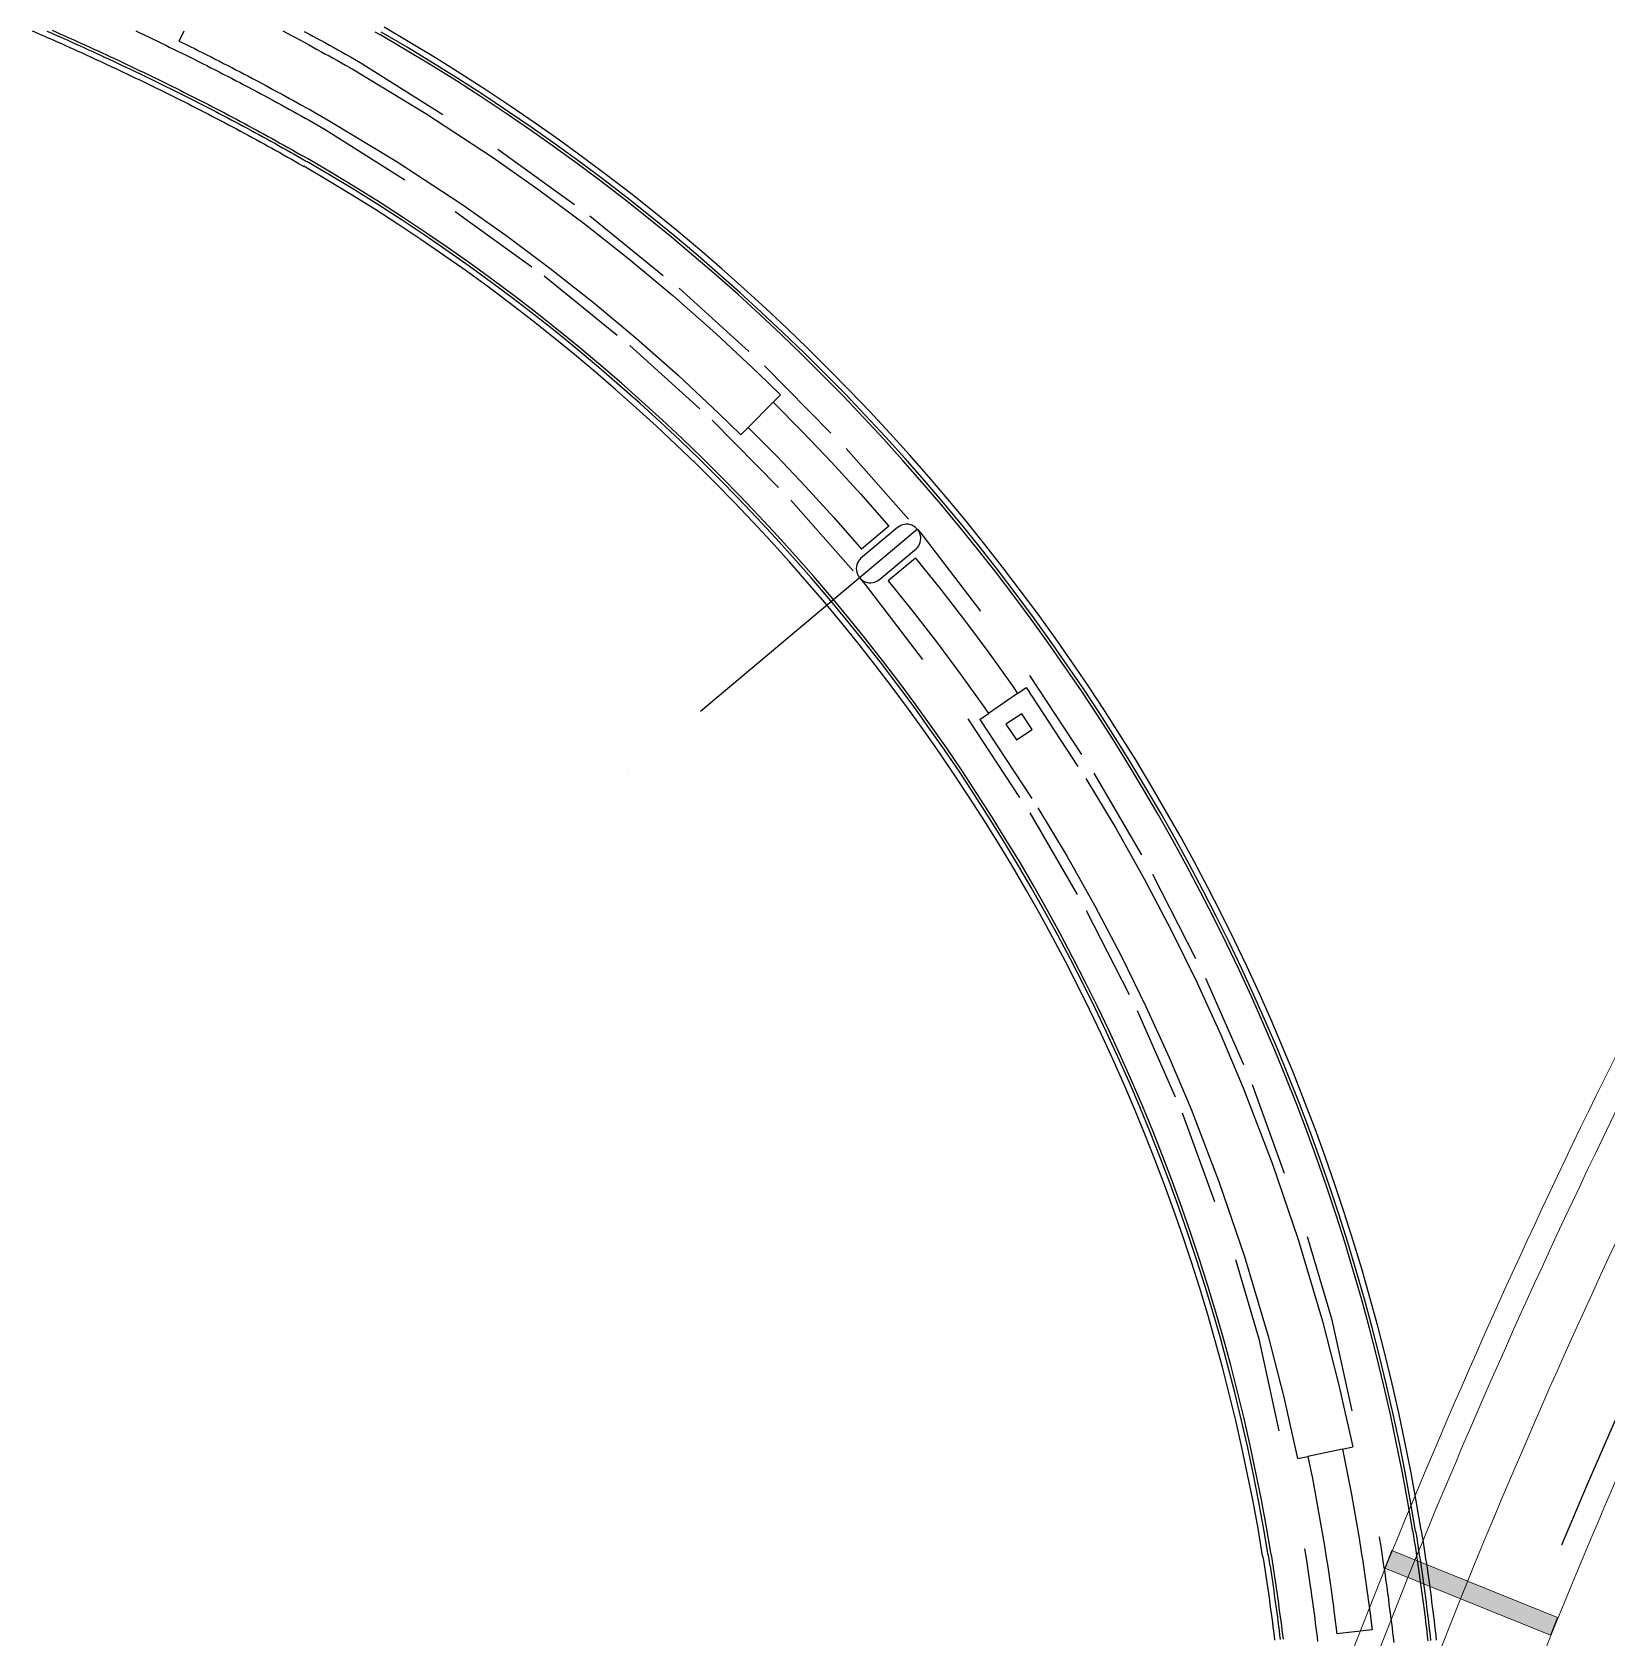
# Model space of a CAD drawing. Extents: x 2610184 to 2620710, y 1263771 to 1270672.
# Drawn here: x 2611978.9 to 2612062.4, y 1269794.6 to 1269879.6 of the extents above; entities that cross this region are included whole.
import ezdxf

# ---------------------------------------------------------------- set-up
doc = ezdxf.new("R2010")
doc.units = 0
doc.header["$LTSCALE"] = 5
for name, pattern in [('CADWORK_AC48', [15, 1, -14]), ('CADWORK_AC49', [55, 3, -1, 0.5, -50.5]), ('DASHDOT', [10, 5, -2.5, 0, -2.5]), ('DASHEDX2', [3.75, 2.5, -1.25])]:
    doc.linetypes.add(name, pattern=pattern)
for name, color, linetype in [('Grundriss_77', 7, 'CONTINUOUS'), ('Titelblatt', 7, 'CONTINUOUS'), ('TunnelachseNord', 3, 'CONTINUOUS'), ('VIADUKT_BADENSTRASSE', 94, 'CONTINUOUS')]:
    doc.layers.add(name, color=color, linetype=linetype)

msp = doc.modelspace()

# ---------------------------------------------------------------- hatches: boundary and pattern name
at = {"layer": 'Titelblatt', "linetype": 'Continuous'}
msp.add_hatch(color=1, dxfattribs=at).paths.add_polyline_path([(2612050.599, 1269798.272), (2612059.382, 1269794.718), (2612059.757, 1269795.645), (2612050.974, 1269799.199)])

# ---------------------------------------------------------------- linework, layer by layer
at = {"layer": 'Grundriss_77', "color": 1, "linetype": 'Continuous', "lineweight": 18}
for points in [[(2612063.064, 1269825.857, 0.019502), (2612050.624, 1269798.262)], [(2612064.227, 1269825.277, 0.019502), (2612051.829, 1269797.774)], [(2612054.61, 1269796.649, -0.019502), (2612066.912, 1269823.938)], [(2612071.543, 1269821.629, 0.019502), (2612059.407, 1269794.707)]]:
    msp.add_lwpolyline(points, format="xyb", dxfattribs=at)
at = {"layer": 'Grundriss_77', "color": 1, "linetype": 'DASHDOT', "lineweight": 25}
msp.add_arc((2612410.452, 1269652.648), 380, 153.49903, 170.78156, dxfattribs=at)
at = {"layer": 'Grundriss_77', "color": 1, "linetype": 'DASHEDX2', "lineweight": 18, "ltscale": 0.75}
for radius in [388.175, 386.875, 378.7]:
    msp.add_arc((2612410.452, 1269652.648), radius, 157.96799, 170.78156, dxfattribs=at)
at = {"layer": 'Titelblatt', "color": 1, "linetype": 'Continuous', "lineweight": 18}
msp.add_3dface([(2612050.599, 1269798.272, 2.5), (2612059.382, 1269794.718, 2.5), (2612059.757, 1269795.645, 2.5), (2612050.974, 1269799.199, 2.5)], dxfattribs=at)
at = {"layer": 'TunnelachseNord', "linetype": 'DASHEDX2', "lineweight": 18, "ltscale": 0.75}
msp.add_lwpolyline([(2612031.535, 1269714.144, -0.055968), (2612054.61, 1269796.649, -0.055968)], format="xyb", dxfattribs=at)
at = {"layer": 'VIADUKT_BADENSTRASSE', "color": 180, "linetype": 'CADWORK_AC48', "lineweight": -3}
for p, q in [((2611986.717, 1269879.171), (2611986.979, 1269879.706)), ((2612018.193, 1269860.04), (2612018.58, 1269860.431)), ((2612018.193, 1269860.04), (2612016.871, 1269858.704)), ((2612016.484, 1269858.313), (2612016.871, 1269858.704)), ((2612024.315, 1269853.464), (2612022.875, 1269852.255)), ((2612025.73, 1269851.78), (2612024.29, 1269850.571)), ((2612031.148, 1269844.614), (2612031.6, 1269844.927)), ((2612031.148, 1269844.614), (2612029.604, 1269843.543)), ((2612029.152, 1269843.229), (2612029.604, 1269843.543)), ((2612045.985, 1269804.078), (2612046.524, 1269804.191)), ((2612048.363, 1269804.574), (2612046.524, 1269804.191)), ((2612048.363, 1269804.574), (2612048.902, 1269804.687)), ((2612049.806, 1269795.978), (2612049.932, 1269795.005)), ((2612049.932, 1269795.005), (2612048.053, 1269794.786))]:
    msp.add_line(p, q, dxfattribs=at)
at = {"layer": 'VIADUKT_BADENSTRASSE', "color": 180, "linetype": 'Continuous', "lineweight": -3}
for p, q in [((2612024.782, 1269853.399), (2612022.819, 1269851.751)), ((2612023.832, 1269850.643), (2612025.795, 1269852.291))]:
    msp.add_line(p, q, dxfattribs=at)
at = {"layer": 'VIADUKT_BADENSTRASSE', "color": 180, "linetype": 'CADWORK_AC49', "lineweight": -3}
msp.add_line((2612025.838, 1269853.307), (2612010.522, 1269840.445), dxfattribs=at)
at = {"layer": 'VIADUKT_BADENSTRASSE', "color": 180, "linetype": 'Continuous', "lineweight": -3}
for points in [[(2611978.93, 1269879.72), (2611979.152, 1269879.623), (2611979.373, 1269879.526), (2611979.595, 1269879.428), (2611979.816, 1269879.33), (2611980.038, 1269879.232), (2611980.258, 1269879.134), (2611980.479, 1269879.036), (2611980.699, 1269878.937), (2611980.92, 1269878.838), (2611981.139, 1269878.739), (2611981.36, 1269878.639), (2611981.579, 1269878.539), (2611981.799, 1269878.439), (2611982.018, 1269878.338), (2611982.237, 1269878.238), (2611982.455, 1269878.137), (2611982.674, 1269878.035), (2611982.892, 1269877.934), (2611983.111, 1269877.832), (2611983.328, 1269877.73), (2611983.546, 1269877.627), (2611983.763, 1269877.524), (2611983.981, 1269877.421), (2611984.197, 1269877.318), (2611984.415, 1269877.214), (2611984.631, 1269877.11), (2611984.847, 1269877.005), (2611985.063, 1269876.901), (2611985.279, 1269876.796), (2611985.494, 1269876.691), (2611985.71, 1269876.585), (2611985.925, 1269876.479), (2611986.14, 1269876.373), (2611986.354, 1269876.266), (2611986.569, 1269876.159), (2611986.783, 1269876.052), (2611986.997, 1269875.945), (2611987.21, 1269875.837), (2611987.424, 1269875.728), (2611987.637, 1269875.62), (2611987.85, 1269875.511), (2611988.062, 1269875.402), (2611988.275, 1269875.292), (2611988.487, 1269875.182), (2611988.699, 1269875.072), (2611988.91, 1269874.962), (2611989.122, 1269874.851), (2611989.332, 1269874.739), (2611989.544, 1269874.628), (2611989.754, 1269874.516), (2611989.964, 1269874.403), (2611990.174, 1269874.291), (2611990.384, 1269874.178), (2611990.593, 1269874.064), (2611990.803, 1269873.95), (2611991.011, 1269873.836), (2611991.22, 1269873.722), (2611991.428, 1269873.607), (2611991.636, 1269873.492), (2611991.843, 1269873.376), (2611992.051, 1269873.26), (2611992.258, 1269873.144), (2611992.465, 1269873.027), (2611992.671, 1269872.91), (2611992.878, 1269872.792), (2611993.083, 1269872.674), (2611993.327, 1269872.534), (2611993.326, 1269872.535)], [(2611979.716, 1269879.703), (2611979.938, 1269879.605), (2611980.159, 1269879.507), (2611980.38, 1269879.408), (2611980.602, 1269879.31), (2611980.822, 1269879.211), (2611981.043, 1269879.111), (2611981.263, 1269879.012), (2611981.484, 1269878.912), (2611981.703, 1269878.812), (2611981.924, 1269878.712), (2611982.143, 1269878.611), (2611982.363, 1269878.51), (2611982.581, 1269878.409), (2611982.801, 1269878.307), (2611983.019, 1269878.206), (2611983.238, 1269878.103), (2611983.456, 1269878.001), (2611983.674, 1269877.898), (2611983.892, 1269877.795), (2611984.11, 1269877.692), (2611984.327, 1269877.588), (2611984.544, 1269877.484), (2611984.761, 1269877.38), (2611984.978, 1269877.276), (2611985.194, 1269877.171), (2611985.411, 1269877.066), (2611985.626, 1269876.96), (2611985.843, 1269876.854), (2611986.058, 1269876.748), (2611986.273, 1269876.642), (2611986.488, 1269876.535), (2611986.703, 1269876.428), (2611986.917, 1269876.32), (2611987.132, 1269876.212), (2611987.346, 1269876.104), (2611987.56, 1269875.996), (2611987.773, 1269875.887), (2611987.987, 1269875.778), (2611988.2, 1269875.669), (2611988.413, 1269875.559), (2611988.625, 1269875.449), (2611988.838, 1269875.338), (2611989.049, 1269875.227), (2611989.262, 1269875.116), (2611989.473, 1269875.005), (2611989.684, 1269874.893), (2611989.895, 1269874.781), (2611990.106, 1269874.668), (2611990.316, 1269874.555), (2611990.527, 1269874.442), (2611990.736, 1269874.328), (2611990.946, 1269874.214), (2611991.155, 1269874.099), (2611991.365, 1269873.985), (2611991.573, 1269873.87), (2611991.782, 1269873.754), (2611991.989, 1269873.638), (2611992.198, 1269873.522), (2611992.405, 1269873.405), (2611992.613, 1269873.288), (2611992.819, 1269873.171), (2611993.026, 1269873.053), (2611993.232, 1269872.935), (2611993.476, 1269872.795), (2611993.476, 1269872.795)], [(2611979.998, 1269879.742), (2611980.22, 1269879.644), (2611980.441, 1269879.545), (2611980.663, 1269879.446), (2611980.884, 1269879.347), (2611981.105, 1269879.248), (2611981.325, 1269879.149), (2611981.546, 1269879.049), (2611981.766, 1269878.949), (2611981.986, 1269878.848), (2611982.205, 1269878.747), (2611982.425, 1269878.646), (2611982.644, 1269878.545), (2611982.864, 1269878.443), (2611983.082, 1269878.341), (2611983.302, 1269878.239), (2611983.52, 1269878.137), (2611983.738, 1269878.034), (2611983.956, 1269877.931), (2611984.174, 1269877.827), (2611984.391, 1269877.724), (2611984.609, 1269877.62), (2611984.826, 1269877.515), (2611985.043, 1269877.411), (2611985.26, 1269877.306), (2611985.477, 1269877.2), (2611985.692, 1269877.095), (2611985.909, 1269876.989), (2611986.124, 1269876.883), (2611986.34, 1269876.776), (2611986.555, 1269876.669), (2611986.77, 1269876.562), (2611986.985, 1269876.454), (2611987.2, 1269876.346), (2611987.414, 1269876.238), (2611987.628, 1269876.13), (2611987.841, 1269876.021), (2611988.056, 1269875.912), (2611988.268, 1269875.802), (2611988.482, 1269875.692), (2611988.694, 1269875.582), (2611988.907, 1269875.471), (2611989.119, 1269875.36), (2611989.332, 1269875.249), (2611989.543, 1269875.137), (2611989.755, 1269875.025), (2611989.965, 1269874.913), (2611990.177, 1269874.8), (2611990.387, 1269874.687), (2611990.598, 1269874.573), (2611990.808, 1269874.46), (2611991.018, 1269874.345), (2611991.227, 1269874.231), (2611991.437, 1269874.116), (2611991.645, 1269874.001), (2611991.855, 1269873.885), (2611992.062, 1269873.769), (2611992.271, 1269873.652), (2611992.478, 1269873.536), (2611992.687, 1269873.418), (2611992.893, 1269873.301), (2611993.101, 1269873.183), (2611993.307, 1269873.065), (2611993.551, 1269872.925)], [(2611997.096, 1269879.664), (2611997.348, 1269879.52), (2611997.356, 1269879.515)], [(2612052.086, 1269800.209), (2612052.087, 1269800.199), (2612052.126, 1269799.958), (2612052.166, 1269799.706), (2612052.206, 1269799.454), (2612052.245, 1269799.203), (2612052.283, 1269798.951), (2612052.321, 1269798.699), (2612052.358, 1269798.447), (2612052.395, 1269798.196), (2612052.431, 1269797.944), (2612052.466, 1269797.692), (2612052.501, 1269797.439), (2612052.536, 1269797.187), (2612052.57, 1269796.935), (2612052.604, 1269796.683), (2612052.636, 1269796.431), (2612052.669, 1269796.178), (2612052.701, 1269795.926), (2612052.732, 1269795.674), (2612052.763, 1269795.421), (2612052.793, 1269795.169), (2612052.823, 1269794.916), (2612052.853, 1269794.663), (2612052.881, 1269794.411)], [(2612052.234, 1269800.233), (2612052.236, 1269800.223), (2612052.236, 1269800.223), (2612052.274, 1269799.981), (2612052.315, 1269799.729), (2612052.354, 1269799.477), (2612052.393, 1269799.225), (2612052.431, 1269798.973), (2612052.469, 1269798.721), (2612052.506, 1269798.469), (2612052.543, 1269798.217), (2612052.579, 1269797.965), (2612052.615, 1269797.712), (2612052.65, 1269797.46), (2612052.685, 1269797.208), (2612052.718, 1269796.955), (2612052.752, 1269796.703), (2612052.785, 1269796.45), (2612052.818, 1269796.197), (2612052.849, 1269795.945), (2612052.881, 1269795.692), (2612052.912, 1269795.439), (2612052.942, 1269795.186), (2612052.972, 1269794.933), (2612053.002, 1269794.681), (2612053.03, 1269794.427)], [(2612052.53, 1269800.281), (2612052.53, 1269800.281), (2612052.532, 1269800.271), (2612052.532, 1269800.27), (2612052.57, 1269800.029), (2612052.611, 1269799.776), (2612052.65, 1269799.523), (2612052.69, 1269799.271), (2612052.728, 1269799.018), (2612052.766, 1269798.766), (2612052.803, 1269798.513), (2612052.84, 1269798.26), (2612052.876, 1269798.007), (2612052.912, 1269797.754), (2612052.947, 1269797.501), (2612052.982, 1269797.248), (2612053.016, 1269796.995), (2612053.05, 1269796.742), (2612053.083, 1269796.488), (2612053.115, 1269796.235), (2612053.147, 1269795.982), (2612053.179, 1269795.729), (2612053.21, 1269795.475), (2612053.24, 1269795.222), (2612053.27, 1269794.968), (2612053.3, 1269794.715), (2612053.328, 1269794.461)], [(2612044.426, 1269798.966), (2612044.426, 1269798.966), (2612044.464, 1269798.731), (2612044.501, 1269798.496), (2612044.538, 1269798.262), (2612044.574, 1269798.026), (2612044.61, 1269797.791), (2612044.645, 1269797.556), (2612044.68, 1269797.321), (2612044.714, 1269797.085), (2612044.748, 1269796.849), (2612044.782, 1269796.614), (2612044.814, 1269796.378), (2612044.847, 1269796.142), (2612044.878, 1269795.906), (2612044.91, 1269795.669), (2612044.941, 1269795.433), (2612044.971, 1269795.197), (2612045.001, 1269794.96), (2612045.031, 1269794.723), (2612045.059, 1269794.487)], [(2612044.574, 1269798.99), (2612044.612, 1269798.755), (2612044.649, 1269798.52), (2612044.686, 1269798.285), (2612044.723, 1269798.049), (2612044.758, 1269797.814), (2612044.794, 1269797.578), (2612044.828, 1269797.342), (2612044.863, 1269797.106), (2612044.896, 1269796.87), (2612044.93, 1269796.634), (2612044.963, 1269796.398), (2612044.995, 1269796.162), (2612045.027, 1269795.925), (2612045.059, 1269795.689), (2612045.089, 1269795.452), (2612045.12, 1269795.216), (2612045.15, 1269794.979), (2612045.179, 1269794.742), (2612045.208, 1269794.505)], [(2612044.13, 1269798.918), (2612044.13, 1269798.919), (2612044.167, 1269798.684), (2612044.205, 1269798.45), (2612044.241, 1269798.215), (2612044.278, 1269797.981), (2612044.313, 1269797.746), (2612044.349, 1269797.512), (2612044.383, 1269797.277), (2612044.418, 1269797.042), (2612044.451, 1269796.807), (2612044.484, 1269796.572), (2612044.517, 1269796.337), (2612044.549, 1269796.101), (2612044.581, 1269795.866), (2612044.612, 1269795.63), (2612044.643, 1269795.395), (2612044.674, 1269795.159), (2612044.703, 1269794.923), (2612044.733, 1269794.687), (2612044.761, 1269794.451)]]:
    msp.add_lwpolyline(points, dxfattribs=at)
at = {"layer": 'VIADUKT_BADENSTRASSE', "color": 180, "linetype": 'CADWORK_AC48', "lineweight": -3}
for points in [[(2611984.424, 1269879.706), (2611984.646, 1269879.601), (2611984.869, 1269879.495), (2611985.091, 1269879.39), (2611985.313, 1269879.283), (2611985.535, 1269879.177), (2611985.757, 1269879.07), (2611985.979, 1269878.963), (2611986.2, 1269878.855), (2611986.421, 1269878.747), (2611986.642, 1269878.639), (2611986.863, 1269878.531), (2611987.084, 1269878.422), (2611987.304, 1269878.312), (2611987.524, 1269878.203), (2611987.744, 1269878.093), (2611987.964, 1269877.982), (2611988.184, 1269877.871), (2611988.403, 1269877.76), (2611988.622, 1269877.649), (2611988.841, 1269877.537), (2611989.059, 1269877.425), (2611989.278, 1269877.312), (2611989.497, 1269877.199), (2611989.714, 1269877.086), (2611989.932, 1269876.972), (2611990.15, 1269876.858), (2611990.367, 1269876.743), (2611990.584, 1269876.628), (2611990.801, 1269876.513), (2611991.018, 1269876.397), (2611991.234, 1269876.281), (2611991.45, 1269876.165), (2611991.68, 1269876.04), (2611991.895, 1269875.923), (2611992.109, 1269875.806), (2611992.323, 1269875.689), (2611992.537, 1269875.57), (2611992.75, 1269875.452), (2611992.964, 1269875.333), (2611993.177, 1269875.214), (2611993.389, 1269875.094), (2611993.602, 1269874.974), (2611993.814, 1269874.854), (2611994.026, 1269874.733), (2611994.455, 1269874.486), (2611994.449, 1269874.49), (2611994.453, 1269874.488), (2612001.353, 1269870.145), (2612006.053, 1269866.737), (2612010.6, 1269863.045), (2612014.967, 1269859.08), (2612019.128, 1269854.857), (2612022.775, 1269850.735), (2612023.068, 1269850.384), (2612028.504, 1269843.268), (2612031.789, 1269838.276), (2612034.786, 1269833.115), (2612037.482, 1269827.81), (2612039.868, 1269822.388), (2612042.684, 1269814.62), (2612043.929, 1269810.424), (2612046.356, 1269799.279), (2612046.357, 1269799.275), (2612046.355, 1269799.284), (2612046.433, 1269798.794), (2612046.47, 1269798.555), (2612046.511, 1269798.297), (2612046.547, 1269798.053), (2612046.584, 1269797.808), (2612046.62, 1269797.564), (2612046.656, 1269797.319), (2612046.685, 1269797.115), (2612046.725, 1269796.829), (2612046.759, 1269796.584), (2612046.785, 1269796.393), (2612046.793, 1269796.339), (2612046.826, 1269796.094), (2612046.858, 1269795.848), (2612046.89, 1269795.603), (2612046.921, 1269795.357), (2612046.952, 1269795.112), (2612046.983, 1269794.866), (2612047.012, 1269794.62), (2612047.042, 1269794.375)], [(2611986.717, 1269879.171), (2611986.867, 1269879.097), (2611987.089, 1269878.988), (2611987.31, 1269878.879), (2611987.531, 1269878.769), (2611987.752, 1269878.659), (2611987.973, 1269878.549), (2611988.193, 1269878.438), (2611988.414, 1269878.327), (2611988.634, 1269878.215), (2611988.854, 1269878.103), (2611989.073, 1269877.991), (2611989.293, 1269877.878), (2611989.512, 1269877.765), (2611989.731, 1269877.652), (2611989.95, 1269877.538), (2611990.169, 1269877.424), (2611990.387, 1269877.309), (2611990.605, 1269877.194), (2611990.823, 1269877.079), (2611991.041, 1269876.963), (2611991.258, 1269876.847), (2611991.476, 1269876.73), (2611991.693, 1269876.613), (2611991.923, 1269876.488), (2611992.139, 1269876.371), (2611992.354, 1269876.253), (2611992.569, 1269876.135), (2611992.784, 1269876.017), (2611992.998, 1269875.898), (2611993.212, 1269875.778), (2611993.426, 1269875.659), (2611993.64, 1269875.539), (2611993.853, 1269875.418), (2611994.066, 1269875.297), (2611994.279, 1269875.176), (2611994.709, 1269874.929), (2611994.704, 1269874.932), (2611994.708, 1269874.929), (2611998.22, 1269872.812), (2612001.641, 1269870.566), (2612004.025, 1269868.886), (2612006.364, 1269867.141), (2612008.674, 1269865.318), (2612010.932, 1269863.432), (2612013.154, 1269861.47), (2612015.32, 1269859.448), (2612016.484, 1269858.313)], [(2611992.22, 1269879.711), (2611992.443, 1269879.592), (2611992.665, 1269879.474), (2611992.887, 1269879.354), (2611993.11, 1269879.235), (2611993.345, 1269879.107), (2611993.566, 1269878.987), (2611993.786, 1269878.866), (2611994.006, 1269878.746), (2611994.226, 1269878.624), (2611994.446, 1269878.503), (2611994.665, 1269878.38), (2611994.884, 1269878.258), (2611995.103, 1269878.135), (2611995.322, 1269878.011), (2611995.54, 1269877.887), (2611995.759, 1269877.762), (2611996.19, 1269877.515), (2611996.194, 1269877.513), (2611996.198, 1269877.51), (2611999.8, 1269875.338), (2612003.324, 1269873.024), (2612005.776, 1269871.297), (2612008.179, 1269869.505), (2612010.552, 1269867.631), (2612012.873, 1269865.692), (2612015.157, 1269863.676), (2612017.383, 1269861.597), (2612018.58, 1269860.431)], [(2611993.352, 1269879.683), (2611993.589, 1269879.555), (2611993.81, 1269879.435), (2611994.031, 1269879.314), (2611994.252, 1269879.192), (2611994.473, 1269879.071), (2611994.693, 1269878.948), (2611994.914, 1269878.826), (2611995.134, 1269878.703), (2611995.353, 1269878.579), (2611995.573, 1269878.455), (2611995.793, 1269878.33), (2611996.012, 1269878.205), (2611996.443, 1269877.958), (2611996.449, 1269877.954), (2611996.453, 1269877.952), (2612003.612, 1269873.445), (2612008.489, 1269869.909), (2612013.206, 1269866.079), (2612017.736, 1269861.965), (2612022.058, 1269857.579), (2612025.838, 1269853.307), (2612026.14, 1269852.946), (2612031.782, 1269845.558), (2612035.191, 1269840.379), (2612038.3, 1269835.026), (2612041.096, 1269829.523), (2612043.571, 1269823.898), (2612046.495, 1269815.833), (2612047.784, 1269811.489), (2612050.304, 1269799.92), (2612050.305, 1269799.915), (2612050.306, 1269799.905), (2612050.384, 1269799.42), (2612050.423, 1269799.171), (2612050.465, 1269798.903), (2612050.503, 1269798.649), (2612050.541, 1269798.396), (2612050.578, 1269798.143), (2612050.615, 1269797.89), (2612050.645, 1269797.679), (2612050.687, 1269797.383), (2612050.722, 1269797.129), (2612050.749, 1269796.933), (2612050.757, 1269796.875), (2612050.791, 1269796.621), (2612050.824, 1269796.368), (2612050.857, 1269796.114), (2612050.89, 1269795.86), (2612050.921, 1269795.606), (2612050.953, 1269795.352), (2612050.984, 1269795.098), (2612051.014, 1269794.844), (2612051.026, 1269794.746), (2612051.044, 1269794.59), (2612051.073, 1269794.336)], [(2612018.193, 1269860.04), (2612019.753, 1269858.465), (2612021.281, 1269856.858), (2612022.816, 1269855.176), (2612024.315, 1269853.464)], [(2612016.871, 1269858.704), (2612018.404, 1269857.156), (2612019.904, 1269855.578), (2612021.406, 1269853.933), (2612022.875, 1269852.255)], [(2612025.73, 1269851.78), (2612027.074, 1269850.112), (2612028.387, 1269848.418), (2612029.667, 1269846.697), (2612030.913, 1269844.951), (2612031.148, 1269844.614)], [(2612024.29, 1269850.571), (2612025.611, 1269848.933), (2612026.898, 1269847.271), (2612028.152, 1269845.585), (2612029.373, 1269843.875), (2612029.604, 1269843.543)], [(2612031.6, 1269844.927), (2612034.758, 1269840.111), (2612036.342, 1269837.468), (2612037.852, 1269834.782), (2612039.282, 1269832.063), (2612040.636, 1269829.304), (2612041.906, 1269826.523), (2612043.098, 1269823.706), (2612044.632, 1269819.72), (2612046.009, 1269815.679), (2612047.293, 1269811.353), (2612048.149, 1269808.033), (2612048.902, 1269804.687)], [(2612029.152, 1269843.229), (2612032.223, 1269838.544), (2612033.765, 1269835.972), (2612035.234, 1269833.359), (2612036.626, 1269830.713), (2612037.943, 1269828.029), (2612039.179, 1269825.321), (2612040.34, 1269822.58), (2612041.83, 1269818.706), (2612043.17, 1269814.774), (2612044.421, 1269810.56), (2612045.254, 1269807.331), (2612045.985, 1269804.078)], [(2612031.917, 1269842.702), (2612031.362, 1269843.534), (2612030.53, 1269842.979), (2612031.085, 1269842.147), (2612031.917, 1269842.702), (2612031.917, 1269842.702)], [(2612046.524, 1269804.191), (2612046.763, 1269803.01), (2612046.989, 1269801.826), (2612047.202, 1269800.639), (2612047.402, 1269799.449)], [(2612048.363, 1269804.574), (2612048.838, 1269802.166), (2612049.258, 1269799.75), (2612049.259, 1269799.745), (2612049.258, 1269799.747), (2612049.26, 1269799.739), (2612049.259, 1269799.741), (2612049.337, 1269799.254), (2612049.376, 1269799.007), (2612049.417, 1269798.742), (2612049.455, 1269798.491), (2612049.492, 1269798.241), (2612049.529, 1269797.989), (2612049.566, 1269797.738), (2612049.596, 1269797.53), (2612049.637, 1269797.236), (2612049.672, 1269796.985), (2612049.699, 1269796.79), (2612049.706, 1269796.733), (2612049.74, 1269796.481), (2612049.773, 1269796.23), (2612049.806, 1269795.978), (2612049.838, 1269795.727), (2612049.84, 1269795.715)], [(2612047.402, 1269799.449), (2612047.48, 1269798.96), (2612047.518, 1269798.718), (2612047.558, 1269798.458), (2612047.596, 1269798.211), (2612047.633, 1269797.964), (2612047.669, 1269797.717), (2612047.705, 1269797.47), (2612047.734, 1269797.265), (2612047.775, 1269796.976), (2612047.809, 1269796.728), (2612047.836, 1269796.536), (2612047.843, 1269796.481), (2612047.876, 1269796.234), (2612047.909, 1269795.986), (2612047.941, 1269795.738), (2612048.063, 1269794.787)]]:
    msp.add_lwpolyline(points, dxfattribs=at)
at = {"layer": 'VIADUKT_BADENSTRASSE', "color": 180, "linetype": 'Continuous', "lineweight": -3}
for centre, radius, start, end in [((2611941.185, 1269782.216), 112.8, 9.21411, 60.00099), ((2611941.185, 1269782.216), 112.35, 9.21411, 60.00099), ((2611941.185, 1269782.216), 112.5, 9.21411, 60.00099), ((2611941.185, 1269782.216), 104.29, 9.21411, 60.00099), ((2611941.185, 1269782.216), 104.59, 9.21411, 60.00099), ((2611941.185, 1269782.216), 104.74, 9.21411, 60.00099), ((2612025.266, 1269852.823), 0.75, 305.18311, 130.02206), ((2612023.348, 1269851.219), 0.75, 125.17882, 310.15815)]:
    msp.add_arc(centre, radius, start, end, dxfattribs=at)

doc.saveas('drawing.dxf')
